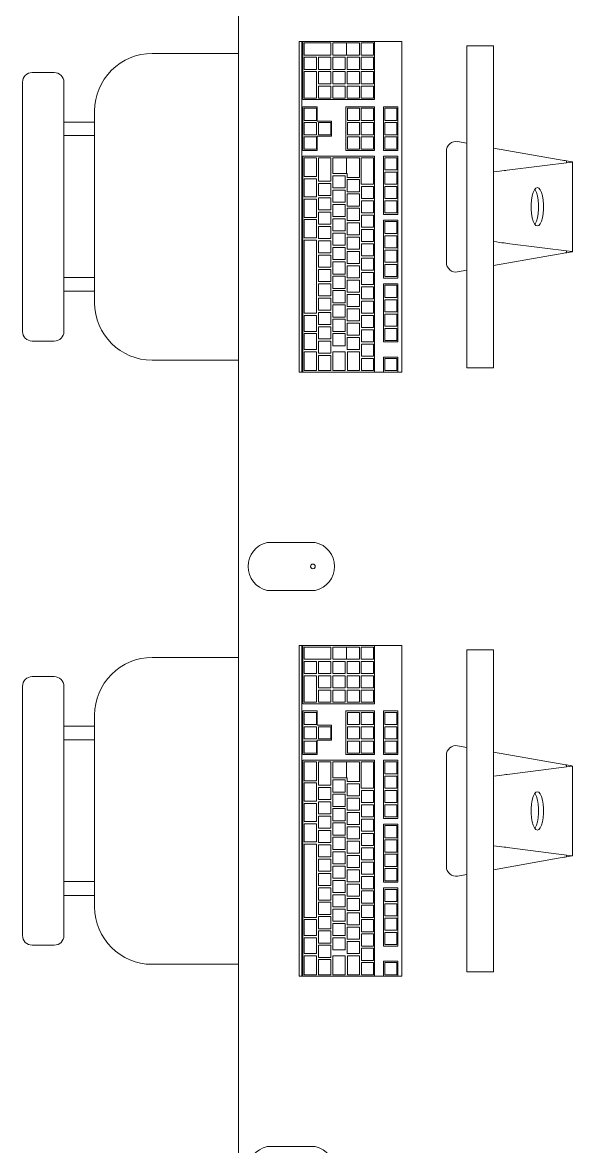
# Model space of a CAD drawing. Header units: inches. Extents: x -1714 to 1984, y -1043 to 970.
# Drawn here: x -446.3 to -417.6, y 487.8 to 546.4 of the extents above; entities that cross this region are included whole.
import ezdxf

# ---------------------------------------------------------------- set-up
doc = ezdxf.new("R2010")
doc.units = ezdxf.units.IN
doc.header["$MEASUREMENT"] = 0
doc.layers.add('A-GENM', color=13, linetype='Continuous', lineweight=9)
doc.layers.add('I-FURN', color=30, linetype='Continuous', lineweight=9)

# ---------------------------------------------------------------- blocks, each defined once
blk = doc.blocks.new('Dynamic_Computer_Desk_with_Chairs_8535 - 6-1470367-L2 - Architectural')
at = {"layer": 'A-GENM'}
for p, q in [((-63, -23.5), (-63, -21)), ((-60.5, -21), (-60.5, -23.5)), ((-31.5, -23.5), (-31.5, -21))]:
    blk.add_line(p, q, dxfattribs=at)
for centre, start, end in [((-61.75, -21.281), 12.68038, 167.31962), ((-30.25, -21.281), 12.68038, 167.31962), ((-61.75, -23.219), 192.68038, 347.31962), ((-30.25, -23.219), 192.68038, 347.31962)]:
    blk.add_arc(centre, 1.281, start, end, dxfattribs=at)
at = {"layer": 'I-FURN'}
for p, q in [((-78.159, -7.594), (-82.841, -7.594)), ((-46.659, -7.594), (-51.341, -7.594)), ((-82.907, -7.97), (-82.897, -7.911)), ((-82.897, -7.911), (-82.849, -7.637)), ((-82.801, -7.911), (-82.897, -7.911)), ((-82.849, -7.637), (-82.836, -7.637)), ((-82.836, -7.63), (-82.406, -10.998)), ((-78.594, -10.998), (-78.164, -7.63)), ((-78.103, -7.911), (-78.199, -7.911)), ((-78.164, -7.637), (-78.151, -7.637)), ((-78.151, -7.637), (-78.103, -7.911)), ((-78.103, -7.911), (-78.093, -7.97)), ((-51.407, -7.97), (-51.397, -7.911)), ((-51.397, -7.911), (-51.349, -7.637)), ((-51.301, -7.911), (-51.397, -7.911)), ((-51.349, -7.637), (-51.336, -7.637)), ((-51.336, -7.63), (-50.906, -10.998)), ((-47.094, -10.998), (-46.664, -7.63)), ((-46.603, -7.911), (-46.699, -7.911)), ((-46.664, -7.637), (-46.651, -7.637)), ((-46.651, -7.637), (-46.603, -7.911)), ((-46.603, -7.911), (-46.593, -7.97)), ((-82.973, -8.344), (-83.566, -11.703)), ((-77.434, -11.703), (-78.027, -8.344)), ((-51.473, -8.344), (-52.066, -11.703)), ((-45.934, -11.703), (-46.527, -8.344)), ((-88.9, -11.703), (-88.9, -13.103)), ((-88.15, -11.703), (-88.9, -11.703)), ((-88.15, -11.703), (-72.85, -11.703)), ((-72.1, -11.703), (-72.85, -11.703)), ((-72.1, -13.103), (-72.1, -11.703)), ((-57.4, -11.703), (-57.4, -13.103)), ((-56.65, -11.703), (-57.4, -11.703)), ((-56.65, -11.703), (-41.35, -11.703)), ((-40.6, -11.703), (-41.35, -11.703)), ((-40.6, -13.103), (-40.6, -11.703)), ((-88.9, -13.103), (-88.15, -13.103)), ((-72.85, -13.103), (-88.15, -13.103)), ((-83.812, -13.103), (-83.897, -13.58)), ((-77.103, -13.58), (-77.188, -13.103)), ((-72.85, -13.103), (-72.1, -13.103)), ((-57.4, -13.103), (-56.65, -13.103)), ((-41.35, -13.103), (-56.65, -13.103)), ((-52.312, -13.103), (-52.397, -13.58)), ((-45.603, -13.58), (-45.688, -13.103)), ((-41.35, -13.103), (-40.6, -13.103)), ((-83.404, -14.166), (-77.596, -14.166)), ((-51.904, -14.166), (-46.096, -14.166)), ((-89.122, -16.589), (-89.122, -16.488)), ((-71.878, -16.488), (-89.122, -16.488)), ((-89.122, -16.589), (-89.122, -16.727)), ((-89.122, -17.912), (-89.122, -16.727)), ((-85.717, -16.691), (-85.717, -16.727)), ((-85.717, -16.691), (-83.433, -16.691)), ((-85.717, -17.439), (-85.717, -16.727)), ((-85.638, -17.372), (-85.638, -16.742)), ((-85.638, -16.742), (-85.008, -16.742)), ((-85.008, -16.742), (-85.008, -17.372)), ((-84.89, -17.372), (-84.89, -16.742)), ((-84.89, -16.742), (-84.26, -16.742)), ((-84.26, -16.742), (-84.26, -17.372)), ((-84.142, -17.372), (-84.142, -16.742)), ((-84.142, -16.742), (-83.512, -16.742)), ((-83.512, -16.742), (-83.512, -17.372)), ((-83.433, -16.727), (-83.433, -16.691)), ((-83.433, -16.727), (-83.433, -17.439)), ((-83.138, -16.691), (-83.138, -16.727)), ((-83.138, -16.691), (-80.106, -16.691)), ((-83.138, -17.439), (-83.138, -16.727)), ((-83.059, -17.372), (-83.059, -16.742)), ((-83.059, -16.742), (-82.429, -16.742)), ((-82.429, -16.742), (-82.429, -17.372)), ((-82.311, -17.372), (-82.311, -16.742)), ((-82.311, -16.742), (-81.681, -16.742)), ((-81.681, -16.742), (-81.681, -17.372)), ((-81.563, -17.372), (-81.563, -16.742)), ((-81.563, -16.742), (-80.933, -16.742)), ((-80.933, -16.742), (-80.933, -17.372)), ((-80.815, -17.372), (-80.815, -16.742)), ((-80.815, -16.742), (-80.185, -16.742)), ((-80.185, -16.742), (-80.185, -17.372)), ((-80.106, -16.727), (-80.106, -16.691)), ((-80.106, -16.727), (-80.106, -17.439)), ((-79.811, -16.691), (-79.811, -16.727)), ((-79.811, -16.691), (-76.78, -16.691)), ((-79.811, -17.439), (-79.811, -16.727)), ((-79.732, -17.372), (-79.732, -16.742)), ((-79.732, -16.742), (-79.102, -16.742)), ((-79.102, -16.742), (-79.102, -17.372)), ((-78.984, -17.372), (-78.984, -16.742)), ((-78.984, -16.742), (-78.354, -16.742)), ((-78.354, -16.742), (-78.354, -17.372)), ((-78.236, -17.372), (-78.236, -16.742)), ((-78.236, -16.742), (-77.606, -16.742)), ((-77.606, -16.742), (-77.606, -17.372)), ((-77.488, -17.372), (-77.488, -16.742)), ((-77.488, -16.742), (-76.858, -16.742)), ((-76.858, -16.742), (-76.858, -17.372)), ((-76.78, -16.727), (-76.78, -16.691)), ((-76.78, -16.727), (-76.78, -17.439)), ((-76.484, -16.691), (-76.484, -16.727)), ((-76.484, -16.691), (-73.453, -16.691)), ((-76.484, -17.439), (-76.484, -16.727)), ((-76.406, -17.372), (-76.406, -16.742)), ((-76.406, -16.742), (-75.776, -16.742)), ((-75.776, -16.742), (-75.776, -17.372)), ((-75.657, -17.372), (-75.657, -16.742)), ((-75.657, -16.742), (-75.028, -16.742)), ((-75.028, -16.742), (-75.028, -17.372)), ((-74.909, -17.372), (-74.909, -16.742)), ((-74.909, -16.742), (-74.28, -16.742)), ((-74.28, -16.742), (-74.28, -17.372)), ((-74.161, -17.372), (-74.161, -16.742)), ((-74.161, -16.742), (-73.531, -16.742)), ((-73.531, -16.742), (-73.531, -17.372)), ((-73.453, -16.727), (-73.453, -16.691)), ((-73.453, -16.727), (-73.453, -17.439)), ((-72.665, -16.691), (-72.665, -16.727)), ((-72.665, -16.691), (-71.878, -16.691)), ((-72.665, -17.439), (-72.665, -16.727)), ((-72.587, -17.372), (-72.587, -16.742)), ((-72.587, -16.742), (-71.957, -16.742)), ((-71.957, -16.742), (-71.957, -17.372)), ((-71.878, -16.488), (-71.878, -16.589)), ((-71.878, -16.691), (-71.878, -16.589)), ((-71.878, -16.691), (-71.878, -17.439)), ((-57.622, -16.589), (-57.622, -16.488)), ((-40.378, -16.488), (-57.622, -16.488)), ((-57.622, -16.589), (-57.622, -16.727)), ((-57.622, -17.912), (-57.622, -16.727)), ((-54.217, -16.691), (-54.217, -16.727)), ((-54.217, -16.691), (-51.933, -16.691)), ((-54.217, -17.439), (-54.217, -16.727)), ((-54.138, -17.372), (-54.138, -16.742)), ((-54.138, -16.742), (-53.508, -16.742)), ((-53.508, -16.742), (-53.508, -17.372)), ((-53.39, -17.372), (-53.39, -16.742)), ((-53.39, -16.742), (-52.76, -16.742)), ((-52.76, -16.742), (-52.76, -17.372)), ((-52.642, -17.372), (-52.642, -16.742)), ((-52.642, -16.742), (-52.012, -16.742)), ((-52.012, -16.742), (-52.012, -17.372)), ((-51.933, -16.727), (-51.933, -16.691)), ((-51.933, -16.727), (-51.933, -17.439)), ((-51.638, -16.691), (-51.638, -16.727)), ((-51.638, -16.691), (-48.606, -16.691)), ((-51.638, -17.439), (-51.638, -16.727)), ((-51.559, -17.372), (-51.559, -16.742)), ((-51.559, -16.742), (-50.929, -16.742)), ((-50.929, -16.742), (-50.929, -17.372)), ((-50.811, -17.372), (-50.811, -16.742)), ((-50.811, -16.742), (-50.181, -16.742)), ((-50.181, -16.742), (-50.181, -17.372)), ((-50.063, -17.372), (-50.063, -16.742)), ((-50.063, -16.742), (-49.433, -16.742)), ((-49.433, -16.742), (-49.433, -17.372)), ((-49.315, -17.372), (-49.315, -16.742)), ((-49.315, -16.742), (-48.685, -16.742)), ((-48.685, -16.742), (-48.685, -17.372)), ((-48.606, -16.727), (-48.606, -16.691)), ((-48.606, -16.727), (-48.606, -17.439)), ((-48.311, -16.691), (-48.311, -16.727)), ((-48.311, -16.691), (-45.28, -16.691)), ((-48.311, -17.439), (-48.311, -16.727)), ((-48.232, -17.372), (-48.232, -16.742)), ((-48.232, -16.742), (-47.602, -16.742)), ((-47.602, -16.742), (-47.602, -17.372)), ((-47.484, -17.372), (-47.484, -16.742)), ((-47.484, -16.742), (-46.854, -16.742)), ((-46.854, -16.742), (-46.854, -17.372)), ((-46.736, -17.372), (-46.736, -16.742)), ((-46.736, -16.742), (-46.106, -16.742)), ((-46.106, -16.742), (-46.106, -17.372)), ((-45.988, -17.372), (-45.988, -16.742)), ((-45.988, -16.742), (-45.358, -16.742)), ((-45.358, -16.742), (-45.358, -17.372)), ((-45.28, -16.727), (-45.28, -16.691)), ((-45.28, -16.727), (-45.28, -17.439)), ((-44.984, -16.691), (-44.984, -16.727)), ((-44.984, -16.691), (-41.953, -16.691)), ((-44.984, -17.439), (-44.984, -16.727)), ((-44.906, -17.372), (-44.906, -16.742)), ((-44.906, -16.742), (-44.276, -16.742)), ((-44.276, -16.742), (-44.276, -17.372)), ((-44.157, -17.372), (-44.157, -16.742)), ((-44.157, -16.742), (-43.528, -16.742)), ((-43.528, -16.742), (-43.528, -17.372)), ((-43.409, -17.372), (-43.409, -16.742)), ((-43.409, -16.742), (-42.78, -16.742)), ((-42.78, -16.742), (-42.78, -17.372)), ((-42.661, -17.372), (-42.661, -16.742)), ((-42.661, -16.742), (-42.031, -16.742)), ((-42.031, -16.742), (-42.031, -17.372)), ((-41.953, -16.727), (-41.953, -16.691)), ((-41.953, -16.727), (-41.953, -17.439)), ((-41.165, -16.691), (-41.165, -16.727)), ((-41.165, -16.691), (-40.378, -16.691)), ((-41.165, -17.439), (-41.165, -16.727)), ((-41.087, -17.372), (-41.087, -16.742)), ((-41.087, -16.742), (-40.457, -16.742)), ((-40.457, -16.742), (-40.457, -17.372)), ((-40.378, -16.488), (-40.378, -16.589)), ((-40.378, -16.691), (-40.378, -16.589)), ((-40.378, -16.691), (-40.378, -17.439)), ((-83.433, -17.439), (-85.717, -17.439)), ((-85.008, -17.372), (-85.638, -17.372)), ((-84.26, -17.372), (-84.89, -17.372)), ((-83.512, -17.372), (-84.142, -17.372)), ((-80.106, -17.439), (-83.138, -17.439)), ((-82.429, -17.372), (-83.059, -17.372)), ((-81.681, -17.372), (-82.311, -17.372)), ((-80.933, -17.372), (-81.563, -17.372)), ((-80.185, -17.372), (-80.815, -17.372)), ((-76.78, -17.439), (-79.811, -17.439)), ((-79.102, -17.372), (-79.732, -17.372)), ((-78.354, -17.372), (-78.984, -17.372)), ((-77.606, -17.372), (-78.236, -17.372)), ((-76.858, -17.372), (-77.488, -17.372)), ((-73.453, -17.439), (-76.484, -17.439)), ((-75.776, -17.372), (-76.406, -17.372)), ((-75.028, -17.372), (-75.657, -17.372)), ((-74.28, -17.372), (-74.909, -17.372)), ((-73.531, -17.372), (-74.161, -17.372)), ((-71.878, -17.439), (-72.665, -17.439)), ((-71.957, -17.372), (-72.587, -17.372)), ((-71.878, -17.439), (-71.878, -17.912)), ((-51.933, -17.439), (-54.217, -17.439)), ((-53.508, -17.372), (-54.138, -17.372)), ((-52.76, -17.372), (-53.39, -17.372)), ((-52.012, -17.372), (-52.642, -17.372)), ((-48.606, -17.439), (-51.638, -17.439)), ((-50.929, -17.372), (-51.559, -17.372)), ((-50.181, -17.372), (-50.811, -17.372)), ((-49.433, -17.372), (-50.063, -17.372)), ((-48.685, -17.372), (-49.315, -17.372)), ((-45.28, -17.439), (-48.311, -17.439)), ((-47.602, -17.372), (-48.232, -17.372)), ((-46.854, -17.372), (-47.484, -17.372)), ((-46.106, -17.372), (-46.736, -17.372)), ((-45.358, -17.372), (-45.988, -17.372)), ((-41.953, -17.439), (-44.984, -17.439)), ((-44.276, -17.372), (-44.906, -17.372)), ((-43.528, -17.372), (-44.157, -17.372)), ((-42.78, -17.372), (-43.409, -17.372)), ((-42.031, -17.372), (-42.661, -17.372)), ((-40.378, -17.439), (-41.165, -17.439)), ((-40.457, -17.372), (-41.087, -17.372)), ((-40.378, -17.439), (-40.378, -17.912)), ((-89.122, -21.652), (-89.122, -17.912)), ((-89.122, -17.912), (-86.091, -17.912)), ((-89.043, -17.962), (-88.413, -17.962)), ((-89.043, -18.604), (-89.043, -17.964)), ((-88.413, -17.964), (-88.413, -18.604)), ((-88.295, -17.962), (-87.665, -17.962)), ((-88.295, -18.604), (-88.295, -17.964)), ((-87.665, -17.964), (-87.665, -18.604)), ((-87.547, -17.962), (-86.917, -17.962)), ((-87.547, -18.604), (-87.547, -17.964)), ((-86.917, -17.964), (-86.917, -18.604)), ((-86.799, -17.962), (-86.169, -17.962)), ((-86.799, -18.604), (-86.799, -17.964)), ((-86.169, -17.964), (-86.169, -18.604)), ((-86.091, -17.912), (-86.091, -21.629)), ((-85.717, -19.408), (-85.717, -17.912)), ((-85.717, -17.912), (-83.433, -17.912)), ((-85.638, -17.962), (-85.008, -17.962)), ((-85.638, -18.604), (-85.638, -17.964)), ((-85.008, -17.964), (-85.008, -18.604)), ((-84.89, -17.962), (-84.26, -17.962)), ((-84.89, -18.604), (-84.89, -17.964)), ((-84.26, -17.964), (-84.26, -18.604)), ((-84.142, -17.962), (-83.512, -17.962)), ((-84.142, -18.604), (-84.142, -17.964)), ((-83.512, -17.964), (-83.512, -18.604)), ((-83.433, -17.912), (-83.433, -19.408)), ((-83.138, -21.629), (-83.138, -17.912)), ((-83.138, -17.912), (-71.878, -17.912)), ((-83.059, -17.962), (-81.681, -17.962)), ((-83.059, -18.604), (-83.059, -17.964)), ((-81.681, -17.964), (-81.681, -18.604)), ((-81.563, -17.962), (-80.933, -17.962)), ((-81.563, -18.593), (-81.563, -17.964)), ((-80.933, -17.964), (-80.933, -18.593)), ((-80.815, -17.962), (-80.185, -17.962)), ((-80.815, -18.593), (-80.815, -17.964)), ((-80.185, -17.964), (-80.185, -18.593)), ((-80.067, -17.962), (-79.437, -17.962)), ((-80.067, -18.593), (-80.067, -17.964)), ((-79.437, -17.964), (-79.437, -18.593)), ((-79.319, -17.962), (-78.689, -17.962)), ((-79.319, -18.593), (-79.319, -17.964)), ((-78.689, -17.964), (-78.689, -18.593)), ((-78.571, -17.962), (-77.941, -17.962)), ((-78.571, -18.593), (-78.571, -17.964)), ((-77.941, -17.964), (-77.941, -18.593)), ((-77.823, -17.962), (-77.193, -17.962)), ((-77.823, -18.593), (-77.823, -17.964)), ((-77.193, -17.964), (-77.193, -18.593)), ((-77.075, -17.962), (-76.445, -17.962)), ((-77.075, -18.593), (-77.075, -17.964)), ((-76.445, -17.964), (-76.445, -18.593)), ((-76.327, -17.962), (-75.697, -17.962)), ((-76.327, -18.593), (-76.327, -17.964)), ((-75.697, -17.964), (-75.697, -18.593)), ((-75.579, -17.962), (-74.949, -17.962)), ((-75.579, -18.593), (-75.579, -17.964)), ((-74.949, -17.964), (-74.949, -18.593)), ((-74.831, -17.962), (-74.201, -17.962)), ((-74.831, -18.593), (-74.831, -17.964)), ((-74.201, -17.964), (-74.201, -18.593)), ((-74.083, -17.962), (-73.453, -17.962)), ((-74.083, -18.593), (-74.083, -17.964)), ((-73.453, -17.964), (-73.453, -18.593)), ((-73.335, -17.962), (-72.705, -17.962)), ((-73.335, -18.593), (-73.335, -17.964)), ((-72.705, -17.964), (-72.705, -18.593)), ((-72.587, -17.962), (-71.957, -17.962)), ((-72.587, -18.593), (-72.587, -17.964)), ((-71.957, -17.964), (-71.957, -18.593)), ((-71.878, -17.912), (-71.878, -21.652)), ((-57.622, -21.652), (-57.622, -17.912)), ((-57.622, -17.912), (-54.591, -17.912)), ((-57.543, -17.962), (-56.913, -17.962)), ((-57.543, -18.604), (-57.543, -17.964)), ((-56.913, -17.964), (-56.913, -18.604)), ((-56.795, -17.962), (-56.165, -17.962)), ((-56.795, -18.604), (-56.795, -17.964)), ((-56.165, -17.964), (-56.165, -18.604)), ((-56.047, -17.962), (-55.417, -17.962)), ((-56.047, -18.604), (-56.047, -17.964)), ((-55.417, -17.964), (-55.417, -18.604)), ((-55.299, -17.962), (-54.669, -17.962)), ((-55.299, -18.604), (-55.299, -17.964)), ((-54.669, -17.964), (-54.669, -18.604)), ((-54.591, -17.912), (-54.591, -21.629)), ((-54.217, -19.408), (-54.217, -17.912)), ((-54.217, -17.912), (-51.933, -17.912)), ((-54.138, -17.962), (-53.508, -17.962)), ((-54.138, -18.604), (-54.138, -17.964)), ((-53.508, -17.964), (-53.508, -18.604)), ((-53.39, -17.962), (-52.76, -17.962)), ((-53.39, -18.604), (-53.39, -17.964)), ((-52.76, -17.964), (-52.76, -18.604)), ((-52.642, -17.962), (-52.012, -17.962)), ((-52.642, -18.604), (-52.642, -17.964)), ((-52.012, -17.964), (-52.012, -18.604)), ((-51.933, -17.912), (-51.933, -19.408)), ((-51.638, -21.629), (-51.638, -17.912)), ((-51.638, -17.912), (-40.378, -17.912)), ((-51.559, -17.962), (-50.181, -17.962)), ((-51.559, -18.604), (-51.559, -17.964)), ((-50.181, -17.964), (-50.181, -18.604)), ((-50.063, -17.962), (-49.433, -17.962)), ((-50.063, -18.593), (-50.063, -17.964)), ((-49.433, -17.964), (-49.433, -18.593)), ((-49.315, -17.962), (-48.685, -17.962)), ((-49.315, -18.593), (-49.315, -17.964)), ((-48.685, -17.964), (-48.685, -18.593)), ((-48.567, -17.962), (-47.937, -17.962)), ((-48.567, -18.593), (-48.567, -17.964)), ((-47.937, -17.964), (-47.937, -18.593)), ((-47.819, -17.962), (-47.189, -17.962)), ((-47.819, -18.593), (-47.819, -17.964)), ((-47.189, -17.964), (-47.189, -18.593)), ((-47.071, -17.962), (-46.441, -17.962)), ((-47.071, -18.593), (-47.071, -17.964)), ((-46.441, -17.964), (-46.441, -18.593)), ((-46.323, -17.962), (-45.693, -17.962)), ((-46.323, -18.593), (-46.323, -17.964)), ((-45.693, -17.964), (-45.693, -18.593)), ((-45.575, -17.962), (-44.945, -17.962)), ((-45.575, -18.593), (-45.575, -17.964)), ((-44.945, -17.964), (-44.945, -18.593)), ((-44.827, -17.962), (-44.197, -17.962)), ((-44.827, -18.593), (-44.827, -17.964)), ((-44.197, -17.964), (-44.197, -18.593)), ((-44.079, -17.962), (-43.449, -17.962)), ((-44.079, -18.593), (-44.079, -17.964)), ((-43.449, -17.964), (-43.449, -18.593)), ((-43.331, -17.962), (-42.701, -17.962)), ((-43.331, -18.593), (-43.331, -17.964)), ((-42.701, -17.964), (-42.701, -18.593)), ((-42.583, -17.962), (-41.953, -17.962)), ((-42.583, -18.593), (-42.583, -17.964)), ((-41.953, -17.964), (-41.953, -18.593)), ((-41.835, -17.962), (-41.205, -17.962)), ((-41.835, -18.593), (-41.835, -17.964)), ((-41.205, -17.964), (-41.205, -18.593)), ((-41.087, -17.962), (-40.457, -17.962)), ((-41.087, -18.593), (-41.087, -17.964)), ((-40.457, -17.964), (-40.457, -18.593)), ((-40.378, -17.912), (-40.378, -21.652)), ((-88.413, -18.604), (-89.043, -18.604)), ((-89.043, -19.377), (-89.043, -18.699)), ((-89.043, -18.699), (-88.413, -18.699)), ((-88.413, -18.699), (-88.413, -19.377)), ((-87.665, -18.604), (-88.295, -18.604)), ((-88.295, -19.341), (-88.295, -18.699)), ((-88.295, -18.699), (-87.665, -18.699)), ((-87.665, -18.699), (-87.665, -19.341)), ((-86.917, -18.604), (-87.547, -18.604)), ((-87.547, -19.341), (-87.547, -18.699)), ((-87.547, -18.699), (-86.917, -18.699)), ((-86.917, -18.699), (-86.917, -19.341)), ((-86.169, -18.604), (-86.799, -18.604)), ((-86.799, -19.341), (-86.799, -18.699)), ((-86.799, -18.699), (-86.169, -18.699)), ((-86.169, -18.699), (-86.169, -19.341)), ((-85.008, -18.604), (-85.638, -18.604)), ((-85.638, -18.699), (-85.008, -18.699)), ((-85.638, -19.329), (-85.638, -18.699)), ((-85.008, -18.699), (-85.008, -19.329)), ((-84.26, -18.604), (-84.89, -18.604)), ((-84.89, -19.329), (-84.89, -18.699)), ((-84.89, -18.699), (-84.26, -18.699)), ((-84.26, -18.699), (-84.26, -19.329)), ((-83.512, -18.604), (-84.142, -18.604)), ((-84.142, -19.329), (-84.142, -18.699)), ((-84.142, -18.699), (-83.512, -18.699)), ((-83.512, -18.699), (-83.512, -19.329)), ((-81.681, -18.604), (-83.059, -18.604)), ((-83.059, -19.377), (-83.059, -18.699)), ((-83.059, -18.699), (-82.035, -18.699)), ((-82.035, -18.699), (-82.035, -19.33)), ((-81.917, -19.33), (-81.917, -18.699)), ((-81.917, -18.699), (-81.287, -18.699)), ((-80.933, -18.593), (-81.563, -18.593)), ((-81.287, -18.699), (-81.287, -19.33)), ((-81.169, -19.33), (-81.169, -18.699)), ((-81.169, -18.699), (-80.539, -18.699)), ((-80.185, -18.593), (-80.815, -18.593)), ((-80.539, -18.699), (-80.539, -19.33)), ((-80.421, -19.33), (-80.421, -18.699)), ((-80.421, -18.699), (-79.791, -18.699)), ((-79.437, -18.593), (-80.067, -18.593)), ((-79.791, -18.699), (-79.791, -19.33)), ((-79.673, -19.33), (-79.673, -18.699)), ((-79.673, -18.699), (-79.043, -18.699)), ((-78.689, -18.593), (-79.319, -18.593)), ((-79.043, -18.699), (-79.043, -19.33)), ((-78.925, -19.33), (-78.925, -18.699)), ((-78.925, -18.699), (-78.295, -18.699)), ((-77.941, -18.593), (-78.571, -18.593)), ((-78.295, -18.699), (-78.295, -19.33)), ((-78.177, -19.33), (-78.177, -18.699)), ((-78.177, -18.699), (-77.547, -18.699)), ((-77.193, -18.593), (-77.823, -18.593)), ((-77.547, -18.699), (-77.547, -19.33)), ((-77.429, -19.33), (-77.429, -18.699)), ((-77.429, -18.699), (-76.799, -18.699)), ((-76.445, -18.593), (-77.075, -18.593)), ((-76.799, -18.699), (-76.799, -19.33)), ((-76.681, -19.33), (-76.681, -18.699)), ((-76.681, -18.699), (-76.051, -18.699)), ((-75.697, -18.593), (-76.327, -18.593)), ((-76.051, -18.699), (-76.051, -19.33)), ((-75.933, -19.33), (-75.933, -18.699)), ((-75.933, -18.699), (-75.303, -18.699)), ((-74.949, -18.593), (-75.579, -18.593)), ((-75.303, -18.699), (-75.303, -19.33)), ((-75.185, -19.33), (-75.185, -18.699)), ((-75.185, -18.699), (-74.555, -18.699)), ((-74.201, -18.593), (-74.831, -18.593)), ((-74.555, -18.699), (-74.555, -19.33)), ((-74.437, -19.33), (-74.437, -18.699)), ((-74.437, -18.699), (-73.807, -18.699)), ((-73.453, -18.593), (-74.083, -18.593)), ((-73.807, -18.699), (-73.807, -19.33)), ((-73.689, -19.33), (-73.689, -18.699)), ((-73.689, -18.699), (-73.059, -18.699)), ((-72.705, -18.593), (-73.335, -18.593)), ((-73.059, -18.699), (-73.059, -19.33)), ((-72.941, -19.329), (-72.941, -18.699)), ((-72.941, -18.699), (-71.957, -18.699)), ((-71.957, -18.593), (-72.587, -18.593)), ((-71.957, -18.699), (-71.957, -19.329)), ((-56.913, -18.604), (-57.543, -18.604)), ((-57.543, -19.377), (-57.543, -18.699)), ((-57.543, -18.699), (-56.913, -18.699)), ((-56.913, -18.699), (-56.913, -19.377)), ((-56.165, -18.604), (-56.795, -18.604)), ((-56.795, -19.341), (-56.795, -18.699)), ((-56.795, -18.699), (-56.165, -18.699)), ((-56.165, -18.699), (-56.165, -19.341)), ((-55.417, -18.604), (-56.047, -18.604)), ((-56.047, -19.341), (-56.047, -18.699)), ((-56.047, -18.699), (-55.417, -18.699)), ((-55.417, -18.699), (-55.417, -19.341)), ((-54.669, -18.604), (-55.299, -18.604)), ((-55.299, -19.341), (-55.299, -18.699)), ((-55.299, -18.699), (-54.669, -18.699)), ((-54.669, -18.699), (-54.669, -19.341)), ((-53.508, -18.604), (-54.138, -18.604)), ((-54.138, -18.699), (-53.508, -18.699)), ((-54.138, -19.329), (-54.138, -18.699)), ((-53.508, -18.699), (-53.508, -19.329)), ((-52.76, -18.604), (-53.39, -18.604)), ((-53.39, -19.329), (-53.39, -18.699)), ((-53.39, -18.699), (-52.76, -18.699)), ((-52.76, -18.699), (-52.76, -19.329)), ((-52.012, -18.604), (-52.642, -18.604)), ((-52.642, -19.329), (-52.642, -18.699)), ((-52.642, -18.699), (-52.012, -18.699)), ((-52.012, -18.699), (-52.012, -19.329)), ((-50.181, -18.604), (-51.559, -18.604)), ((-51.559, -19.377), (-51.559, -18.699)), ((-51.559, -18.699), (-50.535, -18.699)), ((-50.535, -18.699), (-50.535, -19.33)), ((-50.417, -19.33), (-50.417, -18.699)), ((-50.417, -18.699), (-49.787, -18.699)), ((-49.433, -18.593), (-50.063, -18.593)), ((-49.787, -18.699), (-49.787, -19.33)), ((-49.669, -19.33), (-49.669, -18.699)), ((-49.669, -18.699), (-49.039, -18.699)), ((-48.685, -18.593), (-49.315, -18.593)), ((-49.039, -18.699), (-49.039, -19.33)), ((-48.921, -19.33), (-48.921, -18.699)), ((-48.921, -18.699), (-48.291, -18.699)), ((-47.937, -18.593), (-48.567, -18.593)), ((-48.291, -18.699), (-48.291, -19.33)), ((-48.173, -19.33), (-48.173, -18.699)), ((-48.173, -18.699), (-47.543, -18.699)), ((-47.189, -18.593), (-47.819, -18.593)), ((-47.543, -18.699), (-47.543, -19.33)), ((-47.425, -19.33), (-47.425, -18.699)), ((-47.425, -18.699), (-46.795, -18.699)), ((-46.441, -18.593), (-47.071, -18.593)), ((-46.795, -18.699), (-46.795, -19.33)), ((-46.677, -19.33), (-46.677, -18.699)), ((-46.677, -18.699), (-46.047, -18.699)), ((-45.693, -18.593), (-46.323, -18.593)), ((-46.047, -18.699), (-46.047, -19.33)), ((-45.929, -19.33), (-45.929, -18.699)), ((-45.929, -18.699), (-45.299, -18.699)), ((-44.945, -18.593), (-45.575, -18.593)), ((-45.299, -18.699), (-45.299, -19.33)), ((-45.181, -19.33), (-45.181, -18.699)), ((-45.181, -18.699), (-44.551, -18.699)), ((-44.197, -18.593), (-44.827, -18.593)), ((-44.551, -18.699), (-44.551, -19.33)), ((-44.433, -19.33), (-44.433, -18.699)), ((-44.433, -18.699), (-43.803, -18.699)), ((-43.449, -18.593), (-44.079, -18.593)), ((-43.803, -18.699), (-43.803, -19.33)), ((-43.685, -19.33), (-43.685, -18.699)), ((-43.685, -18.699), (-43.055, -18.699)), ((-42.701, -18.593), (-43.331, -18.593)), ((-43.055, -18.699), (-43.055, -19.33)), ((-42.937, -19.33), (-42.937, -18.699)), ((-42.937, -18.699), (-42.307, -18.699)), ((-41.953, -18.593), (-42.583, -18.593)), ((-42.307, -18.699), (-42.307, -19.33)), ((-42.189, -19.33), (-42.189, -18.699)), ((-42.189, -18.699), (-41.559, -18.699)), ((-41.205, -18.593), (-41.835, -18.593)), ((-41.559, -18.699), (-41.559, -19.33)), ((-41.441, -19.329), (-41.441, -18.699)), ((-41.441, -18.699), (-40.457, -18.699)), ((-40.457, -18.593), (-41.087, -18.593)), ((-40.457, -18.699), (-40.457, -19.329)), ((-87.665, -19.341), (-88.295, -19.341)), ((-86.917, -19.341), (-87.547, -19.341)), ((-86.169, -19.341), (-86.799, -19.341)), ((-85.008, -19.329), (-85.638, -19.329)), ((-84.26, -19.329), (-84.89, -19.329)), ((-83.512, -19.329), (-84.142, -19.329)), ((-82.035, -19.33), (-82.232, -19.33)), ((-82.232, -19.33), (-82.232, -19.377)), ((-81.287, -19.33), (-81.917, -19.33)), ((-80.539, -19.33), (-81.169, -19.33)), ((-79.791, -19.33), (-80.421, -19.33)), ((-79.043, -19.33), (-79.673, -19.33)), ((-78.295, -19.33), (-78.925, -19.33)), ((-77.547, -19.33), (-78.177, -19.33)), ((-76.799, -19.33), (-77.429, -19.33)), ((-76.051, -19.33), (-76.681, -19.33)), ((-75.303, -19.33), (-75.933, -19.33)), ((-74.555, -19.33), (-75.185, -19.33)), ((-73.807, -19.33), (-74.437, -19.33)), ((-73.059, -19.33), (-73.689, -19.33)), ((-71.957, -19.329), (-72.941, -19.329)), ((-56.165, -19.341), (-56.795, -19.341)), ((-55.417, -19.341), (-56.047, -19.341)), ((-54.669, -19.341), (-55.299, -19.341)), ((-53.508, -19.329), (-54.138, -19.329)), ((-52.76, -19.329), (-53.39, -19.329)), ((-52.012, -19.329), (-52.642, -19.329)), ((-50.535, -19.33), (-50.732, -19.33)), ((-50.732, -19.33), (-50.732, -19.377)), ((-49.787, -19.33), (-50.417, -19.33)), ((-49.039, -19.33), (-49.669, -19.33)), ((-48.291, -19.33), (-48.921, -19.33)), ((-47.543, -19.33), (-48.173, -19.33)), ((-46.795, -19.33), (-47.425, -19.33)), ((-46.047, -19.33), (-46.677, -19.33)), ((-45.299, -19.33), (-45.929, -19.33)), ((-44.551, -19.33), (-45.181, -19.33)), ((-43.803, -19.33), (-44.433, -19.33)), ((-43.055, -19.33), (-43.685, -19.33)), ((-42.307, -19.33), (-42.937, -19.33)), ((-41.559, -19.33), (-42.189, -19.33)), ((-40.457, -19.329), (-41.441, -19.329)), ((-89.043, -20.089), (-89.043, -19.377)), ((-88.413, -19.377), (-89.043, -19.377)), ((-88.413, -19.377), (-88.413, -20.089)), ((-88.295, -20.089), (-88.295, -19.447)), ((-88.295, -19.447), (-87.665, -19.447)), ((-87.665, -19.447), (-87.665, -20.089)), ((-87.547, -20.089), (-87.547, -19.447)), ((-87.547, -19.447), (-86.917, -19.447)), ((-86.917, -19.447), (-86.917, -20.089)), ((-86.799, -20.089), (-86.799, -19.447)), ((-86.799, -19.447), (-86.169, -19.447)), ((-86.169, -19.447), (-86.169, -20.089)), ((-83.433, -19.408), (-85.717, -19.408)), ((-83.059, -20.078), (-83.059, -19.377)), ((-82.232, -19.377), (-83.059, -19.377)), ((-82.232, -19.377), (-82.232, -20.078)), ((-82.114, -20.078), (-82.114, -19.447)), ((-82.114, -19.447), (-81.484, -19.447)), ((-81.484, -19.447), (-81.484, -20.078)), ((-81.366, -20.078), (-81.366, -19.447)), ((-81.366, -19.447), (-80.736, -19.447)), ((-80.736, -19.447), (-80.736, -20.078)), ((-80.618, -20.078), (-80.618, -19.447)), ((-80.618, -19.447), (-79.988, -19.447)), ((-79.988, -19.447), (-79.988, -20.078)), ((-79.87, -20.078), (-79.87, -19.447)), ((-79.87, -19.447), (-79.24, -19.447)), ((-79.24, -19.447), (-79.24, -20.078)), ((-79.122, -20.078), (-79.122, -19.447)), ((-79.122, -19.447), (-78.492, -19.447)), ((-78.492, -19.447), (-78.492, -20.078)), ((-78.374, -20.078), (-78.374, -19.447)), ((-78.374, -19.447), (-77.744, -19.447)), ((-77.744, -19.447), (-77.744, -20.078)), ((-77.626, -20.078), (-77.626, -19.447)), ((-77.626, -19.447), (-76.996, -19.447)), ((-76.996, -19.447), (-76.996, -20.078)), ((-76.878, -20.078), (-76.878, -19.447)), ((-76.878, -19.447), (-76.248, -19.447)), ((-76.248, -19.447), (-76.248, -20.078)), ((-76.13, -20.078), (-76.13, -19.447)), ((-76.13, -19.447), (-75.5, -19.447)), ((-75.5, -19.447), (-75.5, -20.078)), ((-75.382, -20.078), (-75.382, -19.447)), ((-75.382, -19.447), (-74.752, -19.447)), ((-74.752, -19.447), (-74.752, -20.078)), ((-74.634, -20.078), (-74.634, -19.447)), ((-74.634, -19.447), (-74.004, -19.447)), ((-74.004, -19.447), (-74.004, -20.078)), ((-73.886, -20.078), (-73.886, -19.447)), ((-73.886, -19.447), (-73.256, -19.447)), ((-73.256, -19.447), (-73.256, -20.078)), ((-72.941, -20.077), (-72.941, -19.447)), ((-72.941, -19.447), (-71.957, -19.447)), ((-71.957, -19.447), (-71.957, -20.077)), ((-57.543, -20.089), (-57.543, -19.377)), ((-56.913, -19.377), (-57.543, -19.377)), ((-56.913, -19.377), (-56.913, -20.089)), ((-56.795, -20.089), (-56.795, -19.447)), ((-56.795, -19.447), (-56.165, -19.447)), ((-56.165, -19.447), (-56.165, -20.089)), ((-56.047, -20.089), (-56.047, -19.447)), ((-56.047, -19.447), (-55.417, -19.447)), ((-55.417, -19.447), (-55.417, -20.089)), ((-55.299, -20.089), (-55.299, -19.447)), ((-55.299, -19.447), (-54.669, -19.447)), ((-54.669, -19.447), (-54.669, -20.089)), ((-51.933, -19.408), (-54.217, -19.408)), ((-51.559, -20.078), (-51.559, -19.377)), ((-50.732, -19.377), (-51.559, -19.377)), ((-50.732, -19.377), (-50.732, -20.078)), ((-50.614, -20.078), (-50.614, -19.447)), ((-50.614, -19.447), (-49.984, -19.447)), ((-49.984, -19.447), (-49.984, -20.078)), ((-49.866, -20.078), (-49.866, -19.447)), ((-49.866, -19.447), (-49.236, -19.447)), ((-49.236, -19.447), (-49.236, -20.078)), ((-49.118, -20.078), (-49.118, -19.447)), ((-49.118, -19.447), (-48.488, -19.447)), ((-48.488, -19.447), (-48.488, -20.078)), ((-48.37, -20.078), (-48.37, -19.447)), ((-48.37, -19.447), (-47.74, -19.447)), ((-47.74, -19.447), (-47.74, -20.078)), ((-47.622, -20.078), (-47.622, -19.447)), ((-47.622, -19.447), (-46.992, -19.447)), ((-46.992, -19.447), (-46.992, -20.078)), ((-46.874, -20.078), (-46.874, -19.447)), ((-46.874, -19.447), (-46.244, -19.447)), ((-46.244, -19.447), (-46.244, -20.078)), ((-46.126, -20.078), (-46.126, -19.447)), ((-46.126, -19.447), (-45.496, -19.447)), ((-45.496, -19.447), (-45.496, -20.078)), ((-45.378, -20.078), (-45.378, -19.447)), ((-45.378, -19.447), (-44.748, -19.447)), ((-44.748, -19.447), (-44.748, -20.078)), ((-44.63, -20.078), (-44.63, -19.447)), ((-44.63, -19.447), (-44, -19.447)), ((-44, -19.447), (-44, -20.078)), ((-43.882, -20.078), (-43.882, -19.447)), ((-43.882, -19.447), (-43.252, -19.447)), ((-43.252, -19.447), (-43.252, -20.078)), ((-43.134, -20.078), (-43.134, -19.447)), ((-43.134, -19.447), (-42.504, -19.447)), ((-42.504, -19.447), (-42.504, -20.078)), ((-42.386, -20.078), (-42.386, -19.447)), ((-42.386, -19.447), (-41.756, -19.447)), ((-41.756, -19.447), (-41.756, -20.078)), ((-41.441, -20.077), (-41.441, -19.447)), ((-41.441, -19.447), (-40.457, -19.447)), ((-40.457, -19.447), (-40.457, -20.077)), ((-88.413, -20.089), (-89.043, -20.089)), ((-89.043, -21.585), (-89.043, -20.195)), ((-89.043, -20.195), (-88.413, -20.195)), ((-88.413, -20.195), (-88.413, -21.585)), ((-87.665, -20.089), (-88.295, -20.089)), ((-88.295, -20.837), (-88.295, -20.195)), ((-88.295, -20.195), (-87.665, -20.195)), ((-87.665, -20.195), (-87.665, -20.837)), ((-86.917, -20.089), (-87.547, -20.089)), ((-87.547, -20.837), (-87.547, -20.195)), ((-87.547, -20.195), (-86.917, -20.195)), ((-86.917, -20.195), (-86.917, -20.837)), ((-86.169, -20.089), (-86.799, -20.089)), ((-86.799, -20.837), (-86.799, -20.195)), ((-86.799, -20.195), (-86.169, -20.195)), ((-86.169, -20.195), (-86.169, -20.837)), ((-84.969, -20.904), (-84.969, -20.156)), ((-84.969, -20.156), (-84.181, -20.156)), ((-84.89, -20.825), (-84.89, -20.195)), ((-84.89, -20.195), (-84.26, -20.195)), ((-84.26, -20.195), (-84.26, -20.825)), ((-84.181, -20.156), (-84.181, -20.904)), ((-82.232, -20.078), (-83.059, -20.078)), ((-83.059, -20.826), (-83.059, -20.195)), ((-83.059, -20.195), (-81.839, -20.195)), ((-81.484, -20.078), (-82.114, -20.078)), ((-81.839, -20.195), (-81.839, -20.826)), ((-81.72, -20.826), (-81.72, -20.195)), ((-81.72, -20.195), (-81.091, -20.195)), ((-80.736, -20.078), (-81.366, -20.078)), ((-81.091, -20.195), (-81.091, -20.826)), ((-80.972, -20.826), (-80.972, -20.195)), ((-80.972, -20.195), (-80.343, -20.195)), ((-79.988, -20.078), (-80.618, -20.078)), ((-80.343, -20.195), (-80.343, -20.826)), ((-80.224, -20.826), (-80.224, -20.195)), ((-80.224, -20.195), (-79.594, -20.195)), ((-79.24, -20.078), (-79.87, -20.078)), ((-79.594, -20.195), (-79.594, -20.826)), ((-79.476, -20.826), (-79.476, -20.195)), ((-79.476, -20.195), (-78.846, -20.195)), ((-78.492, -20.078), (-79.122, -20.078)), ((-78.846, -20.195), (-78.846, -20.826)), ((-78.728, -20.826), (-78.728, -20.195)), ((-78.728, -20.195), (-78.098, -20.195)), ((-77.744, -20.078), (-78.374, -20.078)), ((-78.098, -20.195), (-78.098, -20.826)), ((-77.98, -20.826), (-77.98, -20.195)), ((-77.98, -20.195), (-77.35, -20.195)), ((-76.996, -20.078), (-77.626, -20.078)), ((-77.35, -20.195), (-77.35, -20.826)), ((-77.232, -20.826), (-77.232, -20.195)), ((-77.232, -20.195), (-76.602, -20.195)), ((-76.248, -20.078), (-76.878, -20.078)), ((-76.602, -20.195), (-76.602, -20.826)), ((-76.484, -20.826), (-76.484, -20.195)), ((-76.484, -20.195), (-75.854, -20.195)), ((-75.5, -20.078), (-76.13, -20.078)), ((-75.854, -20.195), (-75.854, -20.826)), ((-75.736, -20.826), (-75.736, -20.195)), ((-75.736, -20.195), (-75.106, -20.195)), ((-74.752, -20.078), (-75.382, -20.078)), ((-75.106, -20.195), (-75.106, -20.826)), ((-74.988, -20.826), (-74.988, -20.195)), ((-74.988, -20.195), (-74.358, -20.195)), ((-74.004, -20.078), (-74.634, -20.078)), ((-74.358, -20.195), (-74.358, -20.826)), ((-74.24, -20.826), (-74.24, -20.195)), ((-74.24, -20.195), (-73.61, -20.195)), ((-73.256, -20.078), (-73.886, -20.078)), ((-73.61, -20.195), (-73.61, -20.826)), ((-73.492, -20.826), (-73.492, -20.195)), ((-73.492, -20.195), (-72.862, -20.195)), ((-71.957, -20.077), (-72.941, -20.077)), ((-72.862, -20.195), (-72.862, -20.826)), ((-72.744, -20.825), (-72.744, -20.195)), ((-72.744, -20.195), (-71.957, -20.195)), ((-71.957, -20.195), (-71.957, -20.825)), ((-56.913, -20.089), (-57.543, -20.089)), ((-57.543, -21.585), (-57.543, -20.195)), ((-57.543, -20.195), (-56.913, -20.195)), ((-56.913, -20.195), (-56.913, -21.585)), ((-56.165, -20.089), (-56.795, -20.089)), ((-56.795, -20.837), (-56.795, -20.195)), ((-56.795, -20.195), (-56.165, -20.195)), ((-56.165, -20.195), (-56.165, -20.837)), ((-55.417, -20.089), (-56.047, -20.089)), ((-56.047, -20.837), (-56.047, -20.195)), ((-56.047, -20.195), (-55.417, -20.195)), ((-55.417, -20.195), (-55.417, -20.837)), ((-54.669, -20.089), (-55.299, -20.089)), ((-55.299, -20.837), (-55.299, -20.195)), ((-55.299, -20.195), (-54.669, -20.195)), ((-54.669, -20.195), (-54.669, -20.837)), ((-53.469, -20.904), (-53.469, -20.156)), ((-53.469, -20.156), (-52.681, -20.156)), ((-53.39, -20.825), (-53.39, -20.195)), ((-53.39, -20.195), (-52.76, -20.195)), ((-52.76, -20.195), (-52.76, -20.825)), ((-52.681, -20.156), (-52.681, -20.904)), ((-50.732, -20.078), (-51.559, -20.078)), ((-51.559, -20.826), (-51.559, -20.195)), ((-51.559, -20.195), (-50.339, -20.195)), ((-49.984, -20.078), (-50.614, -20.078)), ((-50.339, -20.195), (-50.339, -20.826)), ((-50.22, -20.826), (-50.22, -20.195)), ((-50.22, -20.195), (-49.591, -20.195)), ((-49.236, -20.078), (-49.866, -20.078)), ((-49.591, -20.195), (-49.591, -20.826)), ((-49.472, -20.826), (-49.472, -20.195)), ((-49.472, -20.195), (-48.843, -20.195)), ((-48.488, -20.078), (-49.118, -20.078)), ((-48.843, -20.195), (-48.843, -20.826)), ((-48.724, -20.826), (-48.724, -20.195)), ((-48.724, -20.195), (-48.094, -20.195)), ((-47.74, -20.078), (-48.37, -20.078)), ((-48.094, -20.195), (-48.094, -20.826)), ((-47.976, -20.826), (-47.976, -20.195)), ((-47.976, -20.195), (-47.346, -20.195)), ((-46.992, -20.078), (-47.622, -20.078)), ((-47.346, -20.195), (-47.346, -20.826)), ((-47.228, -20.826), (-47.228, -20.195)), ((-47.228, -20.195), (-46.598, -20.195)), ((-46.244, -20.078), (-46.874, -20.078)), ((-46.598, -20.195), (-46.598, -20.826)), ((-46.48, -20.826), (-46.48, -20.195)), ((-46.48, -20.195), (-45.85, -20.195)), ((-45.496, -20.078), (-46.126, -20.078)), ((-45.85, -20.195), (-45.85, -20.826)), ((-45.732, -20.826), (-45.732, -20.195)), ((-45.732, -20.195), (-45.102, -20.195)), ((-44.748, -20.078), (-45.378, -20.078)), ((-45.102, -20.195), (-45.102, -20.826)), ((-44.984, -20.826), (-44.984, -20.195)), ((-44.984, -20.195), (-44.354, -20.195)), ((-44, -20.078), (-44.63, -20.078)), ((-44.354, -20.195), (-44.354, -20.826)), ((-44.236, -20.826), (-44.236, -20.195)), ((-44.236, -20.195), (-43.606, -20.195)), ((-43.252, -20.078), (-43.882, -20.078)), ((-43.606, -20.195), (-43.606, -20.826)), ((-43.488, -20.826), (-43.488, -20.195)), ((-43.488, -20.195), (-42.858, -20.195)), ((-42.504, -20.078), (-43.134, -20.078)), ((-42.858, -20.195), (-42.858, -20.826)), ((-42.74, -20.826), (-42.74, -20.195)), ((-42.74, -20.195), (-42.11, -20.195)), ((-41.756, -20.078), (-42.386, -20.078)), ((-42.11, -20.195), (-42.11, -20.826)), ((-41.992, -20.826), (-41.992, -20.195)), ((-41.992, -20.195), (-41.362, -20.195)), ((-40.457, -20.077), (-41.441, -20.077)), ((-41.362, -20.195), (-41.362, -20.826)), ((-41.244, -20.825), (-41.244, -20.195)), ((-41.244, -20.195), (-40.457, -20.195)), ((-40.457, -20.195), (-40.457, -20.825)), ((-87.665, -20.837), (-88.295, -20.837)), ((-88.295, -21.585), (-88.295, -20.943)), ((-88.295, -20.943), (-87.665, -20.943)), ((-87.665, -20.943), (-87.665, -21.585)), ((-86.917, -20.837), (-87.547, -20.837)), ((-87.547, -21.585), (-87.547, -20.943)), ((-87.547, -20.943), (-86.169, -20.943)), ((-86.169, -20.837), (-86.799, -20.837)), ((-86.169, -20.943), (-86.169, -21.585)), ((-85.717, -21.629), (-85.717, -20.904)), ((-85.717, -20.904), (-84.969, -20.904)), ((-85.638, -20.943), (-85.008, -20.943)), ((-85.638, -21.573), (-85.638, -20.943)), ((-85.008, -20.943), (-85.008, -21.573)), ((-84.26, -20.825), (-84.89, -20.825)), ((-84.89, -21.573), (-84.89, -20.943)), ((-84.89, -20.943), (-84.26, -20.943)), ((-84.26, -20.943), (-84.26, -21.573)), ((-84.181, -20.904), (-83.433, -20.904)), ((-84.142, -21.573), (-84.142, -20.943)), ((-84.142, -20.943), (-83.512, -20.943)), ((-83.512, -20.943), (-83.512, -21.573)), ((-83.433, -20.904), (-83.433, -21.629)), ((-81.839, -20.826), (-83.059, -20.826)), ((-83.059, -21.573), (-83.059, -20.943)), ((-83.059, -20.943), (-82.075, -20.943)), ((-82.075, -20.943), (-82.075, -21.573)), ((-81.957, -21.573), (-81.957, -20.943)), ((-81.957, -20.943), (-81.012, -20.943)), ((-81.091, -20.826), (-81.72, -20.826)), ((-81.012, -20.943), (-81.012, -21.573)), ((-80.343, -20.826), (-80.972, -20.826)), ((-80.894, -21.573), (-80.894, -20.943)), ((-80.894, -20.943), (-79.949, -20.943)), ((-79.594, -20.826), (-80.224, -20.826)), ((-79.949, -20.943), (-79.949, -21.573)), ((-79.831, -21.573), (-79.831, -20.943)), ((-79.831, -20.943), (-78.886, -20.943)), ((-78.846, -20.826), (-79.476, -20.826)), ((-78.886, -20.943), (-78.886, -21.573)), ((-78.768, -21.573), (-78.768, -20.943)), ((-78.768, -20.943), (-74.949, -20.943)), ((-78.098, -20.826), (-78.728, -20.826)), ((-77.35, -20.826), (-77.98, -20.826)), ((-76.602, -20.826), (-77.232, -20.826)), ((-75.854, -20.826), (-76.484, -20.826)), ((-75.106, -20.826), (-75.736, -20.826)), ((-74.358, -20.826), (-74.988, -20.826)), ((-74.949, -20.943), (-74.949, -21.573)), ((-74.831, -21.573), (-74.831, -20.943)), ((-74.831, -20.943), (-74.004, -20.943)), ((-73.61, -20.826), (-74.24, -20.826)), ((-74.004, -20.943), (-74.004, -21.573)), ((-73.886, -21.573), (-73.886, -20.943)), ((-73.886, -20.943), (-73.059, -20.943)), ((-72.862, -20.826), (-73.492, -20.826)), ((-73.059, -20.943), (-73.059, -21.573)), ((-72.941, -21.573), (-72.941, -20.943)), ((-72.941, -20.943), (-71.957, -20.943)), ((-71.957, -20.825), (-72.744, -20.825)), ((-71.957, -20.943), (-71.957, -21.573)), ((-56.165, -20.837), (-56.795, -20.837)), ((-56.795, -21.585), (-56.795, -20.943)), ((-56.795, -20.943), (-56.165, -20.943)), ((-56.165, -20.943), (-56.165, -21.585)), ((-55.417, -20.837), (-56.047, -20.837)), ((-56.047, -21.585), (-56.047, -20.943)), ((-56.047, -20.943), (-54.669, -20.943)), ((-54.669, -20.837), (-55.299, -20.837)), ((-54.669, -20.943), (-54.669, -21.585)), ((-54.217, -21.629), (-54.217, -20.904)), ((-54.217, -20.904), (-53.469, -20.904)), ((-54.138, -20.943), (-53.508, -20.943)), ((-54.138, -21.573), (-54.138, -20.943)), ((-53.508, -20.943), (-53.508, -21.573)), ((-52.76, -20.825), (-53.39, -20.825)), ((-53.39, -21.573), (-53.39, -20.943)), ((-53.39, -20.943), (-52.76, -20.943)), ((-52.76, -20.943), (-52.76, -21.573)), ((-52.681, -20.904), (-51.933, -20.904)), ((-52.642, -21.573), (-52.642, -20.943)), ((-52.642, -20.943), (-52.012, -20.943)), ((-52.012, -20.943), (-52.012, -21.573)), ((-51.933, -20.904), (-51.933, -21.629)), ((-50.339, -20.826), (-51.559, -20.826)), ((-51.559, -21.573), (-51.559, -20.943)), ((-51.559, -20.943), (-50.575, -20.943)), ((-50.575, -20.943), (-50.575, -21.573)), ((-50.457, -21.573), (-50.457, -20.943)), ((-50.457, -20.943), (-49.512, -20.943)), ((-49.591, -20.826), (-50.22, -20.826)), ((-49.512, -20.943), (-49.512, -21.573)), ((-48.843, -20.826), (-49.472, -20.826)), ((-49.394, -21.573), (-49.394, -20.943)), ((-49.394, -20.943), (-48.449, -20.943)), ((-48.094, -20.826), (-48.724, -20.826)), ((-48.449, -20.943), (-48.449, -21.573)), ((-48.331, -21.573), (-48.331, -20.943)), ((-48.331, -20.943), (-47.386, -20.943)), ((-47.346, -20.826), (-47.976, -20.826)), ((-47.386, -20.943), (-47.386, -21.573)), ((-47.268, -21.573), (-47.268, -20.943)), ((-47.268, -20.943), (-43.449, -20.943)), ((-46.598, -20.826), (-47.228, -20.826)), ((-45.85, -20.826), (-46.48, -20.826)), ((-45.102, -20.826), (-45.732, -20.826)), ((-44.354, -20.826), (-44.984, -20.826)), ((-43.606, -20.826), (-44.236, -20.826)), ((-42.858, -20.826), (-43.488, -20.826)), ((-43.449, -20.943), (-43.449, -21.573)), ((-43.331, -21.573), (-43.331, -20.943)), ((-43.331, -20.943), (-42.504, -20.943)), ((-42.11, -20.826), (-42.74, -20.826)), ((-42.504, -20.943), (-42.504, -21.573)), ((-42.386, -21.573), (-42.386, -20.943)), ((-42.386, -20.943), (-41.559, -20.943)), ((-41.362, -20.826), (-41.992, -20.826)), ((-41.559, -20.943), (-41.559, -21.573)), ((-41.441, -21.573), (-41.441, -20.943)), ((-41.441, -20.943), (-40.457, -20.943)), ((-40.457, -20.825), (-41.244, -20.825)), ((-40.457, -20.943), (-40.457, -21.573)), ((-89.122, -21.652), (-89.122, -21.695)), ((-86.091, -21.652), (-89.122, -21.652)), ((-88.413, -21.585), (-89.043, -21.585)), ((-87.665, -21.585), (-88.295, -21.585)), ((-86.169, -21.585), (-87.547, -21.585)), ((-86.091, -21.652), (-86.091, -21.629)), ((-85.717, -21.629), (-85.717, -21.652)), ((-83.433, -21.652), (-85.717, -21.652)), ((-85.008, -21.573), (-85.638, -21.573)), ((-84.26, -21.573), (-84.89, -21.573)), ((-83.512, -21.573), (-84.142, -21.573)), ((-83.433, -21.652), (-83.433, -21.629)), ((-83.138, -21.629), (-83.138, -21.652)), ((-71.878, -21.652), (-83.138, -21.652)), ((-82.075, -21.573), (-83.059, -21.573)), ((-81.012, -21.573), (-81.957, -21.573)), ((-79.949, -21.573), (-80.894, -21.573)), ((-78.886, -21.573), (-79.831, -21.573)), ((-74.949, -21.573), (-78.768, -21.573)), ((-74.004, -21.573), (-74.831, -21.573)), ((-73.059, -21.573), (-73.886, -21.573)), ((-71.957, -21.573), (-72.941, -21.573)), ((-71.878, -21.695), (-71.878, -21.652)), ((-57.622, -21.652), (-57.622, -21.695)), ((-54.591, -21.652), (-57.622, -21.652)), ((-56.913, -21.585), (-57.543, -21.585)), ((-56.165, -21.585), (-56.795, -21.585)), ((-54.669, -21.585), (-56.047, -21.585)), ((-54.591, -21.652), (-54.591, -21.629)), ((-54.217, -21.629), (-54.217, -21.652)), ((-51.933, -21.652), (-54.217, -21.652)), ((-53.508, -21.573), (-54.138, -21.573)), ((-52.76, -21.573), (-53.39, -21.573)), ((-52.012, -21.573), (-52.642, -21.573)), ((-51.933, -21.652), (-51.933, -21.629)), ((-51.638, -21.629), (-51.638, -21.652)), ((-40.378, -21.652), (-51.638, -21.652)), ((-50.575, -21.573), (-51.559, -21.573)), ((-49.512, -21.573), (-50.457, -21.573)), ((-48.449, -21.573), (-49.394, -21.573)), ((-47.386, -21.573), (-48.331, -21.573)), ((-43.449, -21.573), (-47.268, -21.573)), ((-42.504, -21.573), (-43.331, -21.573)), ((-41.559, -21.573), (-42.386, -21.573)), ((-40.457, -21.573), (-41.441, -21.573)), ((-40.378, -21.695), (-40.378, -21.652)), ((-89.122, -21.695), (-89.122, -21.843)), ((-71.878, -21.695), (-89.122, -21.695)), ((-89.122, -21.843), (-71.878, -21.843)), ((-71.878, -21.843), (-71.878, -21.695)), ((-57.622, -21.695), (-57.622, -21.843)), ((-40.378, -21.695), (-57.622, -21.695)), ((-57.622, -21.843), (-40.378, -21.843)), ((-40.378, -21.843), (-40.378, -21.695)), ((60, -25), (-130.5, -25))]:
    blk.add_line(p, q, dxfattribs=at)
at = {"layer": 'I-FURN', "flags": 128}
for points in [[(-82.841, -7.594), (-82.84, -7.603), (-82.836, -7.63)], [(-78.164, -7.63), (-78.16, -7.603), (-78.159, -7.594)], [(-51.341, -7.594), (-51.34, -7.603), (-51.336, -7.63)], [(-46.664, -7.63), (-46.66, -7.603), (-46.659, -7.594)], [(-82.897, -7.911), (-82.908, -7.972), (-82.921, -8.05), (-82.937, -8.14), (-82.955, -8.24), (-82.973, -8.344)], [(-78.027, -8.344), (-78.045, -8.24), (-78.063, -8.14), (-78.079, -8.05), (-78.092, -7.972), (-78.103, -7.911)], [(-51.397, -7.911), (-51.408, -7.972), (-51.421, -8.05), (-51.437, -8.14), (-51.455, -8.24), (-51.473, -8.344)], [(-46.527, -8.344), (-46.545, -8.24), (-46.563, -8.14), (-46.579, -8.05), (-46.592, -7.972), (-46.603, -7.911)], [(-81.5, -9.423), (-81.471, -9.346), (-81.385, -9.272), (-81.249, -9.208), (-81.068, -9.156), (-80.855, -9.12), (-80.621, -9.101), (-80.379, -9.101), (-80.145, -9.12), (-79.932, -9.156), (-79.751, -9.208), (-79.615, -9.272), (-79.529, -9.346), (-79.5, -9.423)], [(-79.615, -9.535), (-79.751, -9.471), (-79.932, -9.419), (-80.145, -9.383), (-80.379, -9.364), (-80.621, -9.364), (-80.855, -9.383), (-81.068, -9.419), (-81.249, -9.471), (-81.385, -9.535)], [(-50, -9.423), (-49.971, -9.346), (-49.885, -9.272), (-49.749, -9.208), (-49.568, -9.156), (-49.355, -9.12), (-49.121, -9.101), (-48.879, -9.101), (-48.645, -9.12), (-48.432, -9.156), (-48.251, -9.208), (-48.115, -9.272), (-48.029, -9.346), (-48, -9.423)], [(-48.115, -9.535), (-48.251, -9.471), (-48.432, -9.419), (-48.645, -9.383), (-48.879, -9.364), (-49.121, -9.364), (-49.355, -9.383), (-49.568, -9.419), (-49.749, -9.471), (-49.885, -9.535)], [(-79.5, -9.423), (-79.529, -9.501), (-79.615, -9.574), (-79.751, -9.639), (-79.932, -9.691), (-80.145, -9.727), (-80.379, -9.746), (-80.621, -9.746), (-80.855, -9.727), (-81.068, -9.691), (-81.249, -9.639), (-81.385, -9.574), (-81.471, -9.501), (-81.5, -9.423)], [(-48, -9.423), (-48.029, -9.501), (-48.115, -9.574), (-48.251, -9.639), (-48.432, -9.691), (-48.645, -9.727), (-48.879, -9.746), (-49.121, -9.746), (-49.355, -9.727), (-49.568, -9.691), (-49.749, -9.639), (-49.885, -9.574), (-49.971, -9.501), (-50, -9.423)], [(-82.406, -10.998), (-82.398, -11.06), (-82.386, -11.152), (-82.371, -11.269), (-82.354, -11.404), (-82.335, -11.551), (-82.316, -11.703)], [(-78.684, -11.703), (-78.665, -11.551), (-78.646, -11.404), (-78.629, -11.269), (-78.614, -11.152), (-78.602, -11.06), (-78.594, -10.998)], [(-50.906, -10.998), (-50.898, -11.06), (-50.886, -11.152), (-50.871, -11.269), (-50.854, -11.404), (-50.835, -11.551), (-50.816, -11.703)], [(-47.184, -11.703), (-47.165, -11.551), (-47.146, -11.404), (-47.129, -11.269), (-47.114, -11.152), (-47.102, -11.06), (-47.094, -10.998)]]:
    blk.add_lwpolyline(points, dxfattribs=at)
at = {"layer": 'I-FURN'}
for centre, radius, start, end in [((-83.404, -13.666), 0.5, 170, 270), ((-77.596, -13.666), 0.5, 270, 10), ((-51.904, -13.666), 0.5, 170, 270), ((-46.096, -13.666), 0.5, 270, 10), ((-61.75, -21.124), 0.124, 0, 180), ((-61.75, -21.124), 0.124, 165, 180), ((-61.75, -21.124), 0.124, 0, 135), ((-61.75, -21.124), 0.124, 180, 0), ((-61.75, -21.124), 0.124, 180, 195), ((-61.75, -21.124), 0.124, 255, 0)]:
    blk.add_arc(centre, radius, start, end, dxfattribs=at)
blk = doc.blocks.new('Chair-Stacking - Chair-Stacking-1470448-L2 - Architectural')
at = {"layer": 'I-FURN'}
for p, q in [((-13.549, 4.972), (-0.549, 4.972)), ((-14.049, 3.313), (-14.049, 4.472)), ((-0.049, 3.313), (-0.049, 4.472)), ((-13.549, 2.813), (-0.549, 2.813)), ((-11.456, 1.211), (-11.456, 2.813)), ((-10.737, 1.211), (-10.737, 2.813)), ((-3.337, 1.211), (-3.337, 2.813)), ((-2.632, 1.211), (-2.632, 2.813)), ((-12.049, 1.211), (-2.049, 1.211)), ((-11.456, 1.211), (-10.737, 1.211)), ((-2.632, 1.211), (-3.337, 1.211)), ((-15.049, -6.289), (-15.049, -1.789)), ((0.951, -6.289), (0.951, -1.789))]:
    blk.add_line(p, q, dxfattribs=at)
for centre, radius, start, end in [((-13.549, 4.472), 0.5, 90, 180), ((-0.549, 4.472), 0.5, 360, 90), ((-13.549, 3.313), 0.5, 180, 270), ((-0.549, 3.313), 0.5, 270, 0), ((-12.049, -1.789), 3, 90, 180), ((-2.049, -1.789), 3, 360, 90)]:
    blk.add_arc(centre, radius, start, end, dxfattribs=at)

msp = doc.modelspace()

# ---------------------------------------------------------------- block references
at = {"layer": 'I-FURN'}
for name, p, rotation in [('Dynamic_Computer_Desk_with_Chairs_8535 - 6-1470367-L2 - Architectural', (-410.018, 456.319), 269.9999999999997), ('Chair-Stacking - Chair-Stacking-1470448-L2 - Architectural', (-441.306, 543.868), 89.99999999999993), ('Chair-Stacking - Chair-Stacking-1470448-L2 - Architectural', (-441.306, 512.368), 89.99999999999993)]:
    msp.add_blockref(name, p, dxfattribs=dict(at, rotation=rotation))

doc.saveas('drawing.dxf')
